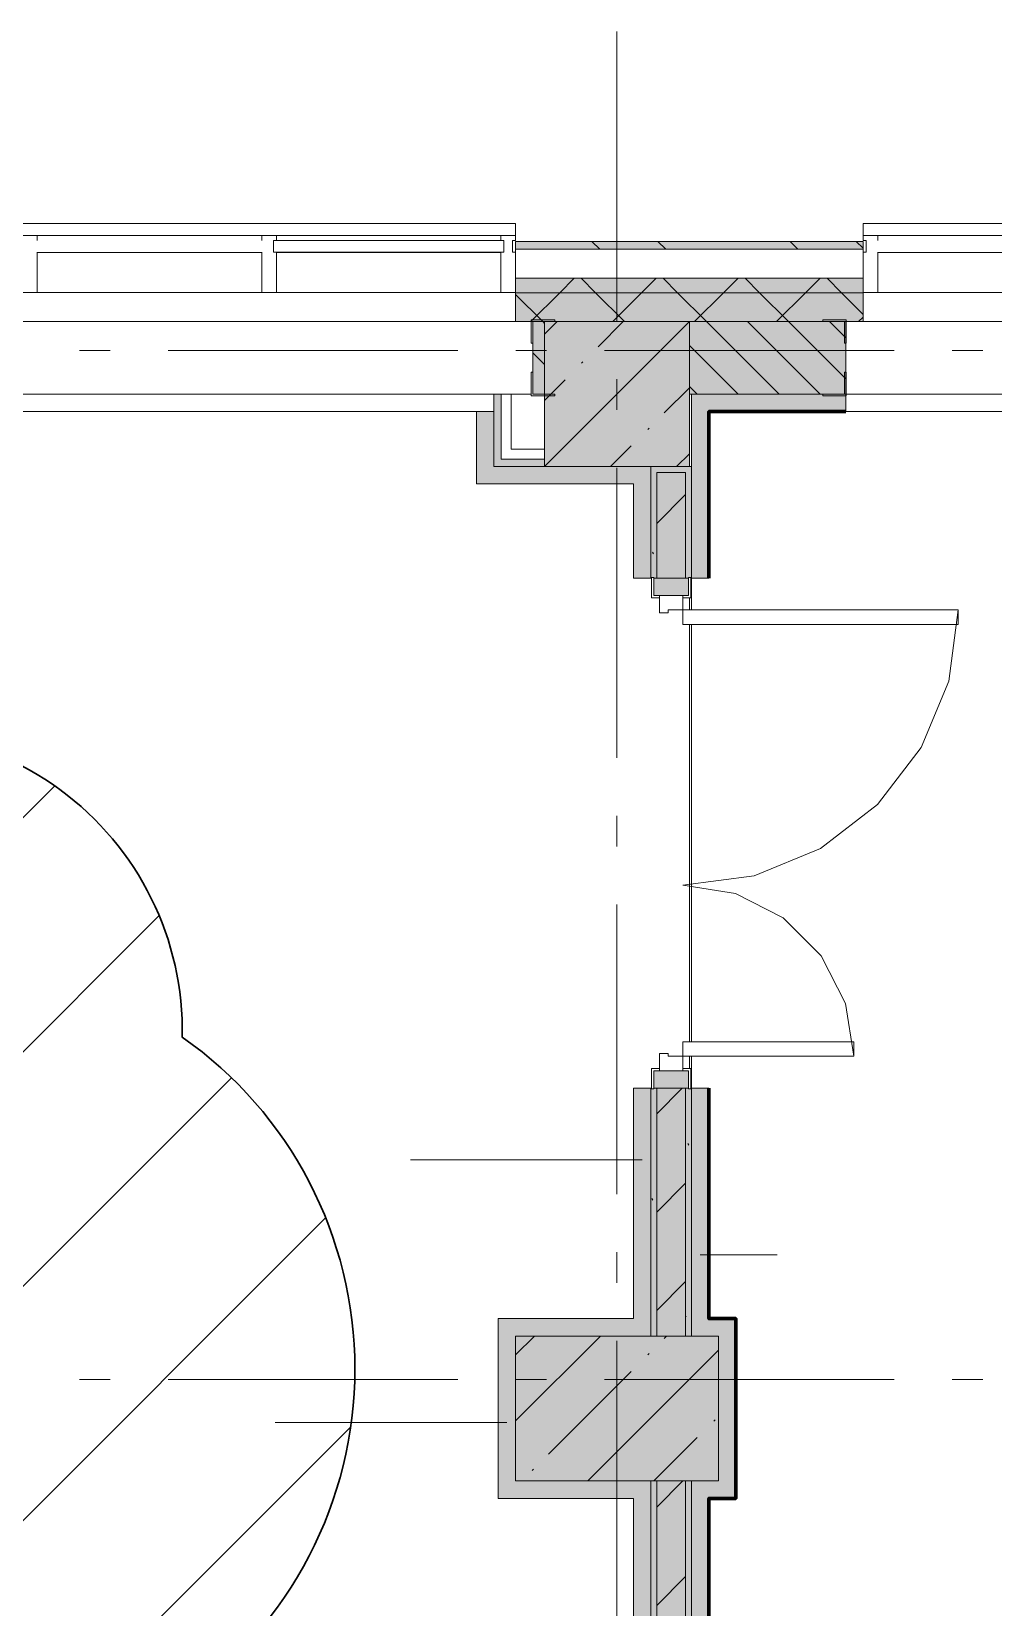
# Model space of a CAD drawing. Header units: millimetres. Extents: x -537608 to 253996, y -217170 to 186033.
# Drawn here: x -284782 to -281462, y 26862 to 32300 of the extents above; entities that cross this region are included whole.
import ezdxf

# ---------------------------------------------------------------- set-up
doc = ezdxf.new("R2010")
doc.units = ezdxf.units.MM
doc.layers.add('16) Лак 1.6м', color=160, linetype='Continuous', lineweight=90)
doc.layers.add('2) окраска коммуникации', color=152, linetype='Continuous', lineweight=30)
doc.layers.add('PDF _Геометрия', color=7, linetype='Continuous')
doc.layers.add('PDF _Сплошная заливка', color=7, linetype='Continuous', true_color=0xffffff)

msp = doc.modelspace()

# ---------------------------------------------------------------- hatches: boundary and pattern name
at = {"layer": '2) окраска коммуникации'}
h = msp.add_hatch(dxfattribs=at)
h.set_pattern_fill('ANSI31', color=5, scale=222)
h.set_pattern_definition([(45, (-305519.1, -20669.7), (-498.404, 498.404), [])])
edge = h.paths.add_edge_path()
edge.add_spline(control_points=[(-290778.1295, 11066.7373), (-290387.3432, 10570.6496), (-289743.0728, 11066.7373), (-288919.2533, 10560.095), (-288105.994, 11182.8428), (-286954.7585, 10760.6403), (-286007.4205, 10940.029), (-285042.7478, 10616.4758), (-284130.9316, 11012.6635), (-281975.2536, 10728.4524), (-280376.2745, 10966.1654), (-279268.5104, 11271.0495), (-278118.4513, 10949.6411), (-276985.3065, 10882.0339), (-275953.6379, 10645.4087), (-275395.5218, 9715.8097), (-275395.5218, 8271.0495), (-275157.9741, 7191.9904), (-275614.614, 6955.3652), (-274802.8089, 5738.4356), (-275817.5649, 5129.9708), (-275327.2936, 3468.321), (-275716.2842, 2758.4446), (-275293.4682, 2171.0495), (-273991.1979, 1727.4348), (-273974.2852, 2606.3284), (-273078.3544, 3011.9716), (-273078.3544, 4702.1524), (-273720.5962, 5040.1884), (-273078.3544, 5733.1622), (-273720.5962, 6578.2529), (-273078.3544, 7271.2267), (-273805.1597, 8271.0495), (-273078.3544, 9012.1129), (-274291.2526, 9488.1178), (-274291.2526, 9164.2291), (-275005.9538, 9367.0507), (-275005.9538, 9971.0495), (-275073.6046, 10786.8019), (-275073.6046, 11271.0495), (-274668.0133, 12503.4462), (-274837.1388, 13297.8308), (-275344.5167, 13652.7686), (-276004.109, 13838.6884), (-276985.0411, 13838.6884), (-277813.7588, 13821.7866), (-278642.4766, 14041.51), (-279014.5545, 14768.2882), (-278845.4274, 16002.1196), (-278185.8367, 17021.0495), (-276443.2448, 17292.7757), (-275935.8653, 18408.2946), (-275682.1763, 19337.8936), (-275310.1, 19659.0285), (-275479.2255, 20622.4311), (-274684.3331, 20656.2347), (-273872.5265, 20842.1545), (-273940.1773, 22126.6913), (-274481.0718, 22725.7503), (-273331.0143, 24399.0292), (-274379.5972, 25075.1012), (-273331.0143, 26038.5045), (-274075.1701, 26985.0053), (-273078.3544, 28523.0692), (-273078.3544, 28523.0692), (-273345.9962, 29714.5377), (-274039.4124, 30880.7626), (-275206.3826, 30238.4942), (-276187.3147, 30745.5482), (-277354.2849, 30153.9852), (-279011.7204, 30982.1734), (-280026.4779, 30677.941), (-281278.0101, 29934.2611), (-280499.3584, 28301.0495), (-281142.0364, 27038.3862), (-279890.5042, 25838.3584), (-281260.4253, 24180.0495), (-280059.6297, 22745.3283), (-281159.2859, 21829.0495), (-280076.8792, 20222.5318), (-281092.8162, 18916.6266), (-280737.6526, 18003.9293), (-280923.6908, 17429.2674), (-281752.4085, 17141.9368), (-283156.155, 17665.8933), (-283714.2711, 17125.035), (-284813.5921, 17750.4023), (-285185.6684, 17108.1332), (-286132.7751, 17801.1077), (-287328.3544, 16388.2505), (-285898.1717, 14701.7611), (-286388.6369, 13644.8407), (-285779.7843, 13214.0495), (-286591.5893, 12701.0495), (-286591.5893, 11811.5525), (-287690.9088, 11727.0435), (-288012.2486, 12132.6867), (-288722.5774, 11760.8471), (-289229.9569, 12453.8216), (-289940.2857, 11963.6687), (-290684.4415, 11777.7489), (-290778.1295, 11066.7373)], knot_values=[0, 0, 0, 0, 1, 2, 3, 4, 5, 6, 7, 8, 9, 10, 11, 12, 13, 14, 15, 16, 17, 18, 19, 20, 21, 22, 23, 24, 25, 26, 27, 28, 29, 30, 31, 32, 33, 34, 35, 36, 37, 38, 39, 40, 41, 42, 43, 44, 45, 46, 47, 48, 49, 50, 51, 52, 53, 54, 55, 56, 57, 58, 59, 60, 61, 62, 63, 64, 65, 66, 67, 68, 69, 70, 71, 72, 73, 74, 75, 76, 77, 78, 79, 80, 81, 82, 83, 84, 85, 86, 87, 88, 89, 90, 91, 92, 93, 94, 95, 96, 97, 98, 99, 99, 99, 99], degree=3, periodic=0)
edge = h.paths.add_edge_path(flags=16)
edge.add_arc((-282974.1314, 12518.0171), 1274.5672, 125, 235, ccw=False)
edge.add_arc((-283038.6718, 14513.9725), 1162.0444, 125, 235, ccw=False)
edge.add_arc((-282295.8664, 15202.9232), 1433.6455, 59.4317392, 169.4317391, ccw=False)
edge.add_arc((-282677.7619, 14748.5093), 2021.4887, -53.3391216, 56.6608783, ccw=False)
edge.add_arc((-282413.8331, 12555.5506), 1102.6336, -78.7902966, 31.2097033, ccw=False)
edge.add_arc((-282952.3368, 12001.1084), 919.0678, 215, 325, ccw=False)
edge = h.paths.add_edge_path(flags=16)
edge.add_arc((-277532.2831, 20735.819), 1174.7616, 125, 235, ccw=False)
edge.add_arc((-276960.5272, 23476.9879), 2171.5877, 125, 235, ccw=False)
edge.add_arc((-277291.7326, 26561.6986), 1594.1487, 125, 235, ccw=False)
edge.add_arc((-277094.17, 27873.7201), 1111.9458, 70.3179919, 180.3179918, ccw=False)
edge.add_arc((-276872.3717, 27774.8819), 1155.9508, -27.5911346, 82.4088653, ccw=False)
edge.add_arc((-276749.5729, 25951.7436), 1572.0517, -55, 55, ccw=False)
edge.add_arc((-276903.4785, 23156.4449), 1840.3779, -55, 55, ccw=False)
edge.add_arc((-276968.849, 21036.3715), 1277.4016, -81.3467367, 28.6532632, ccw=False)
edge.add_arc((-277491.3785, 20273.9631), 872.5123, 215, 325, ccw=False)
h = msp.add_hatch(dxfattribs=at)
h.set_pattern_fill('ANSI31', color=256, scale=180)
h.paths.add_polyline_path([(-284261.5973, 24109.0515, 0.52056705), (-284261.5973, 26540.8731, 0.52056705), (-284261.5973, 28830.2404, 0.52056705), (-285626.3393, 29828.8486, 0.52056705), (-286827.0414, 28445.9012, 0.52056705), (-286827.0414, 26028.7233, 0.52056705), (-286827.0414, 23887.4023, 0.52056705), (-286827.0414, 22082.0016, 0.313339017), (-287418.7029, 20474.292, 0.176741999), (-287968.2498, 20090.1541, 0.41719381), (-288900.9717, 19255.1572, 0.182310255), (-289397.7507, 19982.4334, 0.52056705), (-290302.8839, 19605.0275, 0.52056705), (-290302.8839, 17499.833, 0.52056705), (-290302.8839, 15774.49, 0.52056705), (-290302.8839, 13721.1922, 0.52056705), (-289397.7507, 15501.0554, 0.52056705), (-289397.7507, 17937.9862, 0.244698443), (-288865.6148, 18960.2098, 0.52056705), (-287409.1652, 18960.2098, 0.52056705), (-285892.2135, 18960.2098, 0.092531076), (-285790.8179, 19215.2453, 0.189613203), (-285175.6001, 19622.8638, 0.52056705), (-284261.5973, 20287.7266, 0.52056705), (-284261.5973, 22263.2197, 0.52056705)])
at = {"layer": 'PDF _Сплошная заливка', "transparency": 33554559}
h = msp.add_hatch(color=256, dxfattribs=at)
h.paths.add_polyline_path([(-264411.3488, 31549.0045), (-264384.3486, 31549.0045), (-264384.3486, 31576.0025), (-271287.3503, 31576.0025), (-271287.3503, 31549.0045), (-264437.7925, 31549.0045)], flags=0)
h.paths.add_polyline_path([(-274074.5414, 31549.0045), (-272137.3517, 31549.0045), (-272137.3517, 31576.0025), (-274426.6915, 31576.0025), (-274426.6915, 31549.0045)], flags=0)
h.paths.add_polyline_path([(-276126.6902, 31549.0045), (-276126.6902, 31576.0025), (-277321.6919, 31576.0025), (-277321.6919, 31549.0045), (-276169.4866, 31549.0045)], flags=0)
h.paths.add_polyline_path([(-281911.6917, 31549.0045), (-281911.6917, 31576.0025), (-283111.6925, 31576.0025), (-283111.6925, 31549.0045), (-282035.3315, 31549.0045)], flags=0)
h.paths.add_polyline_path([(-279102.4091, 31549.0045), (-279021.6905, 31549.0045), (-279021.6905, 31576.0025), (-280211.6909, 31576.0025), (-280211.6909, 31549.0045), (-279521.3977, 31549.0045)], flags=0)
h.paths.add_polyline_path([(-284811.6933, 31549.0045), (-284811.6933, 31576.0025), (-286006.6928, 31576.0025), (-286006.6928, 31549.0045), (-285387.2447, 31549.0045)], flags=0)
h.paths.add_polyline_path([(-287901.3552, 31549.0045), (-287901.3552, 31576.0025), (-288901.6931, 31576.0025), (-288901.6931, 31549.0045), (-288320.1673, 31549.0045)], flags=0)
h.paths.add_polyline_path([(-290601.6939, 31549.0045), (-290601.6939, 31576.0025), (-294311.355, 31576.0025), (-294311.355, 31549.0045), (-290834.1032, 31549.0045)], flags=0)
h.paths.add_polyline_path([(-296280.9595, 31549.0045), (-296011.3579, 31549.0045), (-296011.3579, 31576.0025), (-297311.3549, 31576.0025), (-297311.3549, 31549.0045), (-297118.9367, 31549.0045)], flags=0)
h.paths.add_polyline_path([(-299011.3579, 31549.0045), (-299011.3579, 31576.0025), (-300311.3591, 31576.0025), (-300311.3591, 31549.0045), (-299632.8727, 31549.0045)], flags=0)
h.paths.add_polyline_path([(-302011.3578, 31549.0045), (-302011.3578, 31576.0025), (-303311.359, 31576.0025), (-303311.359, 31549.0045), (-302146.8044, 31549.0045)], flags=0)
h.paths.add_polyline_path([(-305498.7176, 31549.0045), (-305011.3577, 31549.0045), (-305011.3577, 31576.0025), (-306311.3589, 31576.0025), (-306311.3589, 31549.0045)], flags=0)
h.paths.add_polyline_path([(-311011.3618, 31549.0045), (-311011.3618, 31576.0025), (-312311.3587, 31576.0025), (-312311.3587, 31549.0045), (-311364.5669, 31549.0045)], flags=0)
h.paths.add_polyline_path([(-309311.3588, 31549.0045), (-308011.3576, 31549.0045), (-308012.6536, 31576.0025), (-309311.3588, 31576.0025)], flags=0)
h.paths.add_polyline_path([(-315761.86, 31549.0045), (-314011.3617, 31549.0045), (-314011.3617, 31576.0025), (-315761.86, 31576.0025), (-315761.86, 31549.336)], flags=0)
h = msp.add_hatch(color=256, dxfattribs=at)
h.paths.add_polyline_path([(-264561.3495, 31399.0038), (-264511.3493, 31399.0038), (-264511.3493, 31449.004), (-271287.3503, 31449.004), (-271287.3503, 31399.0038), (-264856.7822, 31399.0038)], flags=0)
h.paths.add_polyline_path([(-274426.6915, 31399.0038), (-272137.3517, 31399.0038), (-272137.3517, 31449.004), (-274426.6915, 31449.004)], flags=0)
h.paths.add_polyline_path([(-277007.4638, 31399.0038), (-276126.6902, 31399.0038), (-276126.6902, 31449.004), (-277321.6919, 31449.004), (-277321.6919, 31399.0038)], flags=0)
h.paths.add_polyline_path([(-279102.4091, 31399.0038), (-279021.6905, 31399.0038), (-279021.6905, 31449.004), (-280211.6909, 31449.004), (-280211.6909, 31399.0038), (-279521.3977, 31399.0038)], flags=0)
h.paths.add_polyline_path([(-286006.6928, 31399.0038), (-284811.6933, 31399.0038), (-284811.6933, 31449.004), (-286006.6928, 31449.004)], flags=0)
h.paths.add_polyline_path([(-282035.3315, 31399.0038), (-281911.6917, 31399.0038), (-281911.6917, 31449.004), (-283111.6925, 31449.004), (-283111.6925, 31399.0038), (-282873.3109, 31399.0038)], flags=0)
h.paths.add_polyline_path([(-287901.3552, 31399.0038), (-287901.3552, 31449.004), (-288901.6931, 31449.004), (-288901.6931, 31399.0038), (-288320.1673, 31399.0038)], flags=0)
h.paths.add_polyline_path([(-290601.6939, 31399.0038), (-290601.6939, 31449.004), (-294311.355, 31449.004), (-294311.355, 31399.0038), (-290834.1032, 31399.0038)], flags=0)
h.paths.add_polyline_path([(-296011.3579, 31399.0038), (-296011.3579, 31449.004), (-297311.3549, 31449.004), (-297311.3549, 31399.0038), (-296280.9595, 31399.0038)], flags=0)
h.paths.add_polyline_path([(-299632.8727, 31399.0038), (-299011.3579, 31399.0038), (-299011.3579, 31449.004), (-300311.3591, 31449.004), (-300311.3591, 31399.0038)], flags=0)
h.paths.add_polyline_path([(-302011.3578, 31399.0038), (-302011.3578, 31449.004), (-303311.359, 31449.004), (-303311.359, 31399.0038), (-302146.8044, 31399.0038)], flags=0)
h.paths.add_polyline_path([(-308012.6536, 31399.0038), (-308011.3576, 31399.0038), (-308012.6536, 31449.004), (-309311.3588, 31449.004), (-309311.3588, 31399.0038), (-308850.6309, 31399.0038)], flags=0)
h.paths.add_polyline_path([(-305498.7176, 31399.0038), (-305011.3577, 31399.0038), (-305011.3577, 31449.004), (-306311.3589, 31449.004), (-306311.3589, 31399.0038)], flags=0)
h.paths.add_polyline_path([(-311011.3618, 31399.0038), (-311011.3618, 31449.004), (-312311.3587, 31449.004), (-312311.3587, 31399.0038), (-311364.5669, 31399.0038)], flags=0)
h.paths.add_polyline_path([(-315761.86, 31399.0038), (-314011.3617, 31399.0038), (-314011.3617, 31449.004), (-315761.86, 31449.004), (-315761.86, 31399.3354)], flags=0)
h = msp.add_hatch(color=256, dxfattribs=at)
h.paths.add_polyline_path([(-264661.3483, 31299.0034), (-264561.3495, 31299.0034), (-264561.3495, 31399.0038), (-271287.3503, 31399.0038), (-271287.3503, 31299.0034), (-264856.7822, 31299.0034)], flags=0)
h.paths.add_polyline_path([(-276169.4866, 31299.0034), (-276126.6902, 31299.0034), (-276126.6902, 31399.0038), (-277321.6919, 31399.0038), (-277321.6919, 31299.0034), (-277007.4638, 31299.0034)], flags=0)
h.paths.add_polyline_path([(-273655.5528, 31299.0034), (-272137.3517, 31299.0034), (-272137.3517, 31399.0038), (-274426.6915, 31399.0038), (-274426.6915, 31299.0034), (-274074.5414, 31299.0034)], flags=0)
h.paths.add_polyline_path([(-280211.6909, 31299.0034), (-279021.6905, 31299.0034), (-279021.6905, 31399.0038), (-280211.6909, 31399.0038)], flags=0)
h.paths.add_polyline_path([(-281911.6917, 31299.0034), (-281911.6917, 31399.0038), (-283111.6925, 31399.0038), (-283111.6925, 31299.0034), (-282035.3315, 31299.0034)], flags=0)
h.paths.add_polyline_path([(-285387.2447, 31299.0034), (-284811.6933, 31299.0034), (-284811.6933, 31399.0038), (-286006.6928, 31399.0038), (-286006.6928, 31299.0034)], flags=0)
h.paths.add_polyline_path([(-290601.6939, 31299.0034), (-290601.6939, 31399.0038), (-294311.355, 31399.0038), (-294311.355, 31299.0034), (-290834.1032, 31299.0034)], flags=0)
h.paths.add_polyline_path([(-288901.6931, 31299.0034), (-287901.3552, 31299.0034), (-287901.3552, 31399.0038), (-288901.6931, 31399.0038)], flags=0)
h.paths.add_polyline_path([(-297311.3549, 31299.0034), (-296011.3579, 31299.0034), (-296011.3579, 31399.0038), (-297311.3549, 31399.0038)], flags=0)
h.paths.add_polyline_path([(-299632.8727, 31299.0034), (-299011.3579, 31299.0034), (-299011.3579, 31399.0038), (-300311.3591, 31399.0038), (-300311.3591, 31299.0034)], flags=0)
h.paths.add_polyline_path([(-302011.3578, 31299.0034), (-302011.3578, 31399.0038), (-303311.359, 31399.0038), (-303311.359, 31299.0034), (-302146.8044, 31299.0034)], flags=0)
h.paths.add_polyline_path([(-306311.3589, 31299.0034), (-305011.3577, 31299.0034), (-305011.3577, 31399.0038), (-306311.3589, 31399.0038)], flags=0)
h.paths.add_polyline_path([(-308012.6536, 31299.0034), (-308011.3576, 31299.0034), (-308012.6536, 31399.0038), (-309311.3588, 31399.0038), (-309311.3588, 31299.0034), (-308850.6309, 31299.0034)], flags=0)
h.paths.add_polyline_path([(-312311.3587, 31299.0034), (-311011.3618, 31299.0034), (-311011.3618, 31399.0038), (-312311.3587, 31399.0038)], flags=0)
h.paths.add_polyline_path([(-315711.3603, 31299.0034), (-315711.3603, 31299.3521), (-314011.3617, 31299.0034), (-314011.3617, 31399.0038), (-315761.86, 31399.0038), (-315761.86, 31299.0034)], flags=0)
h = msp.add_hatch(color=256, dxfattribs=at)
h.paths.add_polyline_path([(-283051.653, 31049.0023), (-283011.354, 31049.0023), (-283011.354, 31299.0034), (-283051.653, 31299.0034), (-283051.653, 31225.437)], flags=0)
h.paths.add_polyline_path([(-285387.2447, 31049.0023), (-284871.6531, 31049.0023), (-284871.6531, 31299.0034), (-285946.6534, 31299.0034), (-285946.6534, 31049.0023)], flags=0)
h.paths.add_polyline_path([(-288411.3534, 31049.0023), (-288411.3534, 31299.0034), (-288531.3548, 31299.0034), (-288531.3548, 31049.0023)], flags=0)
h.paths.add_polyline_path([(-292011.3559, 31049.0023), (-292011.3559, 31299.0034), (-294251.6579, 31299.0034), (-294251.6579, 31049.0023), (-292929.0484, 31049.0023)], flags=0)
h.paths.add_polyline_path([(-291211.3547, 31049.0023), (-291161.3544, 31049.0023), (-291161.3544, 31299.0034), (-291211.3547, 31299.0034)], flags=0)
h.paths.add_polyline_path([(-288566.3554, 31049.0023), (-288566.3554, 31299.0034), (-288838.6546, 31299.0034), (-288838.6546, 31049.3511), (-288591.3555, 31049.3511)], flags=0)
h.paths.add_polyline_path([(-287901.1786, 31049.0023), (-287766.6534, 31049.0023), (-287766.6534, 31299.0034), (-287911.3535, 31299.0034), (-287911.3535, 31049.0023)], flags=0)
h.paths.add_polyline_path([(-296280.9595, 31049.0023), (-296071.6579, 31049.0023), (-296071.6579, 31299.0034), (-296711.3566, 31299.0034), (-296711.3566, 31049.0023)], flags=0)
h.paths.add_polyline_path([(-297251.6578, 31049.0023), (-297211.3588, 31049.0023), (-297211.3588, 31299.0034), (-297251.6578, 31299.0034), (-297251.6578, 31225.437)], flags=0)
h.paths.add_polyline_path([(-300251.6576, 31049.0023), (-299071.6578, 31049.0023), (-299071.6578, 31299.0034), (-300251.6576, 31299.0034)], flags=0)
h.paths.add_polyline_path([(-302071.6577, 31049.0023), (-302071.6577, 31299.0034), (-302661.3562, 31299.0034), (-302661.3562, 31049.0023), (-302146.8044, 31049.0023)], flags=0)
for points in [[(-282511.3541, 30799.0012), (-282511.3541, 31299.0034), (-283011.354, 31299.0034), (-283011.354, 30799.0012), (-282873.3109, 30799.0012)], [(-282873.3109, 27299.0035), (-282411.3536, 27299.0035), (-282411.3536, 27799.0013), (-283111.3523, 27799.0013), (-283111.3523, 27299.0035)]]:
    msp.add_hatch(color=256, dxfattribs=at).paths.add_polyline_path(points)
h = msp.add_hatch(color=256, dxfattribs=at)
h.paths.add_polyline_path([(-279521.3977, 31049.0023), (-279081.6525, 31049.0023), (-279081.6525, 31299.0034), (-280151.6536, 31299.0034), (-280151.6536, 31049.0023)], flags=0)
h.paths.add_polyline_path([(-277261.6524, 31049.0023), (-277161.3528, 31049.0023), (-277161.3528, 31299.0034), (-277261.6524, 31299.0034), (-277261.6524, 31225.437)], flags=0)
h.paths.add_polyline_path([(-282444.3542, 31049.0023), (-281971.6536, 31049.0023), (-281971.6536, 31299.0034), (-282511.3541, 31299.0034), (-282511.3541, 31049.0023)], flags=0)
at = {"layer": 'PDF _Сплошная заливка', "true_color": 0xff7d7d, "transparency": 33554559}
h = msp.add_hatch(color=11, dxfattribs=at)
h.paths.add_polyline_path([(-282444.3542, 27859.0042), (-282444.3542, 28654.3486), (-282504.3526, 28654.3486), (-282504.3526, 27859.0042)], flags=0)
h.paths.add_polyline_path([(-282504.3526, 30414.3501), (-282444.3542, 30414.3501), (-282444.3542, 31049.0023), (-282504.3526, 31049.0023), (-282504.3526, 30799.0012)], flags=0)
h = msp.add_hatch(color=11, dxfattribs=at)
h.paths.add_polyline_path([(-277261.6524, 30989.0038), (-277161.3528, 30989.0038), (-277161.3528, 31049.0023), (-277261.6524, 31049.0023)], flags=0)
h.paths.add_polyline_path([(-279102.4091, 30989.0038), (-279081.6525, 30989.0038), (-279081.6525, 31049.0023), (-280151.6536, 31049.0023), (-280151.6536, 30989.0038), (-279521.3977, 30989.0038)], flags=0)
h.paths.add_polyline_path([(-282035.3315, 30989.0038), (-281971.6536, 30989.0038), (-281971.6536, 31049.0023), (-282444.3542, 31049.0023), (-282444.3542, 30989.0038)], flags=0)
at = {"layer": 'PDF _Сплошная заливка', "true_color": 0x56bc34, "transparency": 33554559}
for points in [[(-282704.3535, 30739.0027), (-282644.3528, 30739.0027), (-282644.3528, 30799.0012), (-283186.3527, 30799.0012), (-283186.3527, 30739.0027), (-282873.3109, 30739.0027)], [(-282704.3535, 27799.0013), (-282704.3535, 27859.0042), (-283171.353, 27859.0042), (-283171.353, 27799.0013), (-282873.3109, 27799.0013)], [(-282704.3535, 27239.0007), (-282644.3528, 27239.0007), (-282644.3528, 27299.0035), (-283111.3523, 27299.0035), (-283111.3523, 27239.0007), (-282873.3109, 27239.0007)]]:
    msp.add_hatch(color=85, dxfattribs=at).paths.add_polyline_path(points)
at = {"layer": 'PDF _Сплошная заливка', "transparency": 33554559}
h = msp.add_hatch(color=256, dxfattribs=at)
h.paths.add_polyline_path([(-282624.354, 18108.9991), (-282624.354, 20949.0001), (-282644.3528, 20949.0001), (-282644.3528, 18108.9991)], flags=0)
h.paths.add_polyline_path([(-282641.1708, 21449.0001), (-282624.354, 21449.0001), (-282624.354, 24409.0153), (-282644.3528, 24409.0153), (-282644.3528, 21449.0001)], flags=0)
h.paths.add_polyline_path([(-282631.3533, 25109.0139), (-282644.3528, 25109.0139), (-282640.217, 24984.922)], flags=0)
h.paths.add_polyline_path([(-282631.3533, 24509.0157), (-282624.354, 24509.0157), (-282624.354, 25109.0139), (-282631.3533, 25109.0139), (-282631.3533, 24549.0133)], flags=0)
h.paths.add_polyline_path([(-282624.354, 25209.0144), (-282624.354, 27299.0035), (-282644.3528, 27299.0035), (-282644.3528, 25209.0144)], flags=0)
h.paths.add_polyline_path([(-282624.354, 27799.0013), (-282624.354, 28654.3486), (-282644.3528, 28652.3507), (-282644.3528, 27799.0013), (-282634.3524, 27799.0013)], flags=0)
h.paths.add_polyline_path([(-282624.354, 30414.3501), (-282624.354, 30799.0012), (-282644.3528, 30799.0012), (-282642.3527, 30416.3524), (-282634.3524, 30414.3501)], flags=0)
h = msp.add_hatch(color=256, dxfattribs=at)
h.paths.add_polyline_path([(-282524.3536, 17988.9999), (-282504.3526, 17988.9999), (-282504.3526, 20949.0001), (-282524.3536, 20949.0001), (-282524.3536, 18089.0004)], flags=0)
h.paths.add_polyline_path([(-282512.7363, 21449.0001), (-282504.3526, 21449.0001), (-282504.3526, 27299.0035), (-282524.3536, 27299.0035), (-282524.3536, 21449.0001)], flags=0)
h.paths.add_polyline_path([(-282520.7862, 27799.0013), (-282504.3526, 27799.0013), (-282506.3527, 28652.3507), (-282524.3536, 28654.3486), (-282524.3536, 27799.0013)], flags=0)
h.paths.add_polyline_path([(-282524.3536, 30414.3501), (-282504.3526, 30416.3524), (-282504.3526, 30799.0012), (-282624.354, 30799.0012), (-282624.354, 30779.0046), (-282524.3536, 30779.0046), (-282524.3536, 30416.3524)], flags=0)
h = msp.add_hatch(color=256, dxfattribs=at)
h.paths.add_polyline_path([(-282624.354, 18089.0004), (-282524.3536, 18089.0004), (-282524.3536, 20949.0001), (-282624.354, 20949.0001), (-282624.354, 18108.9991)], flags=0)
h.paths.add_polyline_path([(-282524.3536, 21449.0001), (-282524.3536, 27299.0035), (-282624.354, 27299.0035), (-282624.354, 21449.0001), (-282577.368, 21449.0001)], flags=0)
h.paths.add_polyline_path([(-282524.3536, 27799.0013), (-282524.3536, 28654.3486), (-282624.354, 28654.3486), (-282624.354, 27799.0013), (-282544.5009, 27799.0013)], flags=0)
h.paths.add_polyline_path([(-282624.354, 30414.3501), (-282524.3536, 30414.3501), (-282524.3536, 30779.0046), (-282624.354, 30779.0046)], flags=0)
at = {"layer": 'PDF _Сплошная заливка', "true_color": 0xff7d7d, "transparency": 33554559}
for points in [[(-282411.3536, 27299.0035), (-282351.353, 27299.0035), (-282351.353, 27859.0042), (-282411.3536, 27859.0042), (-282411.3536, 27309.5272)], [(-282504.3526, 23859.0001), (-282444.3542, 23859.0001), (-282444.3542, 27299.0035), (-282504.3526, 27299.0035), (-282504.3526, 24461.5948)], [(-282411.3536, 27239.0007), (-282351.353, 27239.0007), (-282351.353, 27299.0035), (-282444.3542, 27299.0035), (-282444.3542, 27239.0007)]]:
    msp.add_hatch(color=11, dxfattribs=at).paths.add_polyline_path(points)

# ---------------------------------------------------------------- linework, layer by layer
at = {"layer": '16) Лак 1.6м'}
for points in [[(-282444.3542, 30414.3501), (-282444.3542, 30989.0038), (-281971.6536, 30989.0038)], [(-284544.3545, 17668.9998), (-284544.3545, 17909.0004), (-282444.3542, 17939.0008), (-282444.3542, 20889.0015), (-282351.353, 20889.0015), (-282351.353, 21509.0007), (-282444.3542, 21509.0007), (-282444.3542, 23239.0008), (-282351.353, 23239.0008), (-282351.353, 23859.0001), (-282444.3542, 23859.0001), (-282444.3542, 27239.0007), (-282351.353, 27239.0007), (-282351.353, 27859.0042), (-282444.3542, 27859.0042), (-282444.3542, 28654.3486)]]:
    msp.add_lwpolyline(points, dxfattribs=at)
at = {"layer": '2) окраска коммуникации'}
msp.add_lwpolyline([(-287418.7029, 20474.292, -0.313339017), (-286827.0414, 22082.0016, -0.52056705), (-286827.0414, 23887.4023, -0.52056705), (-286827.0414, 26028.7233, -0.52056705), (-286827.0414, 28445.9012, -0.52056705), (-285626.3393, 29828.8486, -0.52056705), (-284261.5973, 28830.2404, -0.52056705), (-284261.5973, 26540.8731, -0.52056705), (-284261.5973, 24109.0515, -0.52056705), (-284261.5973, 22263.2197, -0.52056705), (-284261.5973, 20287.7266, -0.52056705), (-285175.6001, 19622.8638, -0.189613203), (-285790.8179, 19215.2453, -0.189613203)], format="xyb", dxfattribs=at)
msp.add_open_spline([(-290778.1295, 11066.7373), (-290387.3432, 10570.6496), (-289743.0728, 11066.7373), (-288919.2533, 10560.095), (-288105.994, 11182.8428), (-286954.7585, 10760.6403), (-286007.4205, 10940.029), (-285042.7478, 10616.4758), (-284130.9316, 11012.6635), (-281975.2536, 10728.4524), (-280376.2745, 10966.1654), (-279268.5104, 11271.0495), (-278118.4513, 10949.6411), (-276985.3065, 10882.0339), (-275953.6379, 10645.4087), (-275395.5218, 9715.8097), (-275395.5218, 8271.0495), (-275157.9741, 7191.9904), (-275614.614, 6955.3652), (-274802.8089, 5738.4356), (-275817.5649, 5129.9708), (-275327.2936, 3468.321), (-275716.2842, 2758.4446), (-275293.4682, 2171.0495), (-273991.1979, 1727.4348), (-273974.2852, 2606.3284), (-273078.3544, 3011.9716), (-273078.3544, 4702.1524), (-273720.5962, 5040.1884), (-273078.3544, 5733.1622), (-273720.5962, 6578.2529), (-273078.3544, 7271.2267), (-273805.1597, 8271.0495), (-273078.3544, 9012.1129), (-274291.2526, 9488.1178), (-274291.2526, 9164.2291), (-275005.9538, 9367.0507), (-275005.9538, 9971.0495), (-275073.6046, 10786.8019), (-275073.6046, 11271.0495), (-274668.0133, 12503.4462), (-274837.1388, 13297.8308), (-275344.5167, 13652.7686), (-276004.109, 13838.6884), (-276985.0411, 13838.6884), (-277813.7588, 13821.7866), (-278642.4766, 14041.51), (-279014.5545, 14768.2882), (-278845.4274, 16002.1196), (-278185.8367, 17021.0495), (-276443.2448, 17292.7757), (-275935.8653, 18408.2946), (-275682.1763, 19337.8936), (-275310.1, 19659.0285), (-275479.2255, 20622.4311), (-274684.3331, 20656.2347), (-273872.5265, 20842.1545), (-273940.1773, 22126.6913), (-274481.0718, 22725.7503), (-273331.0143, 24399.0292), (-274379.5972, 25075.1012), (-273331.0143, 26038.5045), (-274075.1701, 26985.0053), (-273078.3544, 28523.0692), (-273078.3544, 28523.0692), (-273345.9962, 29714.5377), (-274039.4124, 30880.7626), (-275206.3826, 30238.4942), (-276187.3147, 30745.5482), (-277354.2849, 30153.9852), (-279011.7204, 30982.1734), (-280026.4779, 30677.941), (-281278.0101, 29934.2611), (-280499.3584, 28301.0495), (-281142.0364, 27038.3862), (-279890.5042, 25838.3584), (-281260.4253, 24180.0495), (-280059.6297, 22745.3283), (-281159.2859, 21829.0495), (-280076.8792, 20222.5318), (-281092.8162, 18916.6266), (-280737.6526, 18003.9293), (-280923.6908, 17429.2674), (-281752.4085, 17141.9368), (-283156.155, 17665.8933), (-283714.2711, 17125.035), (-284813.5921, 17750.4023), (-285185.6684, 17108.1332), (-286132.7751, 17801.1077), (-287328.3544, 16388.2505), (-285898.1717, 14701.7611), (-286388.6369, 13644.8407), (-285779.7843, 13214.0495), (-286591.5893, 12701.0495), (-286591.5893, 11811.5525), (-287690.9088, 11727.0435), (-288012.2486, 12132.6867), (-288722.5774, 11760.8471), (-289229.9569, 12453.8216), (-289940.2857, 11963.6687), (-290684.4415, 11777.7489), (-290778.1295, 11066.7373)], degree=3, dxfattribs=at)
at = {"layer": 'PDF _Геометрия', "color": 253, "lineweight": 9, "true_color": 0xaaaaaa}
for p, q in [((-282761.353, 32300.0971), (-282761.353, 31300.0971)), ((-284811.6933, 31637.3488), (-283111.6925, 31637.3488)), ((-283111.6925, 31637.3488), (-283111.6925, 31596.3522)), ((-281911.6917, 31596.3522), (-281911.6917, 31637.3488)), ((-281911.6917, 31637.3488), (-280211.6909, 31637.3488)), ((-283936.6917, 31539.3506), (-283161.6927, 31539.3506)), ((-283986.6919, 31537.3527), (-284761.6931, 31537.3527)), ((-283161.6927, 31537.3527), (-283936.6917, 31537.3527)), ((-281086.6925, 31537.3527), (-281861.6914, 31537.3527)), ((-284510.6177, 31199.3518), (-284616.4504, 31199.3518)), ((-283310.6169, 31199.3518), (-284310.6168, 31199.3518)), ((-283004.7833, 31199.3518), (-283110.616, 31199.3518)), ((-281804.7824, 31199.3518), (-282804.7824, 31199.3518)), ((-281498.9488, 31199.3518), (-281604.7837, 31199.3518)), ((-282761.353, 31100.0963), (-282761.353, 30994.2657)), ((-282761.353, 30794.2648), (-282761.353, 29794.2648)), ((-282624.354, 30714.3514), (-282624.354, 30713.3524)), ((-282761.353, 29594.2639), (-282761.353, 29488.429)), ((-282761.353, 29288.4325), (-282761.353, 28288.4282)), ((-282761.353, 28088.4316), (-282761.353, 27982.5967)), ((-282761.353, 27782.5958), (-282761.353, 26782.5959)), ((-284616.4504, 27649.0007), (-284510.6177, 27649.0007)), ((-284310.6168, 27649.0007), (-283310.6169, 27649.0007)), ((-283110.616, 27649.0007), (-283004.7833, 27649.0007)), ((-282804.7824, 27649.0007), (-281804.7824, 27649.0007)), ((-281604.7837, 27649.0007), (-281498.9488, 27649.0007))]:
    msp.add_line(p, q, dxfattribs=at)
at = {"layer": 'PDF _Геометрия', "lineweight": 9}
for p, q in [((-284761.6931, 31596.3522), (-284811.6933, 31596.3522)), ((-284761.6931, 31579.3525), (-284761.6931, 31596.3522)), ((-284761.6931, 31596.3522), (-283986.6919, 31596.3522)), ((-283936.6917, 31596.3522), (-283986.6919, 31596.3522)), ((-283986.6919, 31596.3522), (-283986.6919, 31579.3525)), ((-283936.6917, 31596.3522), (-283161.6927, 31596.3522)), ((-283936.6917, 31579.3525), (-283936.6917, 31596.3522)), ((-283111.6925, 31596.3522), (-283161.6927, 31596.3522)), ((-283161.6927, 31596.3522), (-283161.6927, 31579.3525)), ((-283111.6925, 31579.3525), (-283111.6925, 31596.3522)), ((-281861.6914, 31596.3522), (-281911.6917, 31596.3522)), ((-281911.6917, 31596.3522), (-281911.6917, 31579.3525)), ((-281861.6914, 31579.3525), (-281861.6914, 31596.3522)), ((-281861.6914, 31596.3522), (-281086.6925, 31596.3522)), ((-284761.6931, 31399.3526), (-284761.6931, 31539.3506)), ((-283986.6919, 31539.3506), (-283986.6919, 31399.3526)), ((-283946.6922, 31539.3506), (-283946.6922, 31579.3525)), ((-283946.6922, 31579.3525), (-283936.6917, 31579.3525)), ((-283936.6917, 31539.3506), (-283946.6922, 31539.3506)), ((-283936.6917, 31579.3525), (-283161.6927, 31579.3525)), ((-283936.6917, 31399.3526), (-283936.6917, 31539.3506)), ((-283161.6927, 31579.3525), (-283151.6922, 31579.3525)), ((-283151.6922, 31539.3506), (-283161.6927, 31539.3506)), ((-283161.6927, 31539.3506), (-283161.6927, 31399.3526)), ((-283151.6922, 31579.3525), (-283151.6922, 31539.3506)), ((-283121.6929, 31539.3506), (-283121.6929, 31579.3525)), ((-283121.6929, 31579.3525), (-283111.6925, 31579.3525)), ((-283111.6925, 31539.3506), (-283121.6929, 31539.3506)), ((-281911.6917, 31576.0025), (-283111.6925, 31576.0025)), ((-283111.6925, 31576.0025), (-283111.6925, 31549.0045)), ((-283111.6925, 31549.0045), (-283111.6925, 31449.004)), ((-281911.6917, 31549.0045), (-283111.6925, 31549.0045)), ((-283111.6925, 31399.3526), (-283111.6925, 31539.3506)), ((-281911.6917, 31579.3525), (-281901.6912, 31579.3525)), ((-281911.6917, 31549.0045), (-281911.6917, 31576.0025)), ((-281911.6917, 31449.004), (-281911.6917, 31549.0045)), ((-281901.6912, 31539.3506), (-281911.6917, 31539.3506)), ((-281911.6917, 31539.3506), (-281911.6917, 31399.3526)), ((-281901.6912, 31579.3525), (-281901.6912, 31539.3506)), ((-281861.6914, 31399.3526), (-281861.6914, 31539.3506)), ((-283111.6925, 31449.004), (-283111.6925, 31399.0038)), ((-281911.6917, 31449.004), (-283111.6925, 31449.004)), ((-282959.0868, 31399.0038), (-282909.0866, 31449.004)), ((-282834.9475, 31399.0038), (-282884.9477, 31449.004)), ((-282676.2424, 31399.0038), (-282626.2422, 31449.004)), ((-282552.1052, 31399.0038), (-282602.1054, 31449.004)), ((-282393.4002, 31399.0038), (-282343.4, 31449.004)), ((-282269.263, 31399.0038), (-282319.2632, 31449.004)), ((-282110.5579, 31399.0038), (-282060.5577, 31449.004)), ((-281986.4207, 31399.0038), (-282036.4209, 31449.004)), ((-281911.6917, 31399.0038), (-281911.6917, 31449.004)), ((-284811.6933, 31399.3526), (-284761.6931, 31399.3526)), ((-284761.6931, 31399.3526), (-283986.6919, 31399.3526)), ((-283986.6919, 31399.3526), (-283936.6917, 31399.3526)), ((-283936.6917, 31399.3526), (-283161.6927, 31399.3526)), ((-283161.6927, 31399.3526), (-283111.6925, 31399.3526)), ((-283111.6925, 31399.0038), (-283111.6925, 31299.0034)), ((-281911.6917, 31399.0038), (-283111.6925, 31399.0038)), ((-283017.7914, 31299.0034), (-283111.6925, 31392.9066)), ((-283059.085, 31299.0034), (-282959.0868, 31399.0038)), ((-282734.9492, 31299.0034), (-282834.9475, 31399.0038)), ((-282776.2428, 31299.0034), (-282676.2424, 31399.0038)), ((-282452.1048, 31299.0034), (-282552.1052, 31399.0038)), ((-282493.4005, 31299.0034), (-282393.4002, 31399.0038)), ((-282169.2626, 31299.0034), (-282269.263, 31399.0038)), ((-282210.5583, 31299.0034), (-282110.5579, 31399.0038)), ((-281911.6917, 31324.2748), (-281986.4207, 31399.0038)), ((-281911.6917, 31399.3526), (-281861.6914, 31399.3526)), ((-281911.6917, 31299.0034), (-281911.6917, 31399.0038)), ((-281861.6914, 31399.3526), (-281086.6925, 31399.3526)), ((-284811.6933, 31299.3521), (-283111.6925, 31299.3521)), ((-283111.6925, 31299.0034), (-284811.6933, 31299.0034)), ((-283111.6925, 31299.0034), (-281911.6917, 31299.0034)), ((-283011.354, 31299.0034), (-283051.653, 31299.0034)), ((-283051.653, 31299.0034), (-283051.653, 31049.0023)), ((-283011.354, 31292.5661), (-283017.7914, 31299.0034)), ((-283011.354, 31255.4922), (-282967.8407, 31299.0034)), ((-283011.354, 30799.2941), (-282511.6447, 31299.0034)), ((-282511.3541, 31299.0034), (-283011.354, 31299.0034)), ((-283011.354, 31299.0034), (-283011.354, 30799.0012)), ((-283011.354, 31049.0023), (-283011.354, 31299.0034)), ((-282826.4734, 31212.2738), (-282739.7416, 31299.0034)), ((-282511.3541, 30799.0012), (-282511.3541, 31299.0034)), ((-281971.6536, 31299.0034), (-282511.3541, 31299.0034)), ((-282511.3541, 31299.0034), (-282511.3541, 31049.0023)), ((-282202.1058, 31049.0023), (-282452.1048, 31299.0034)), ((-282060.6847, 31049.0023), (-282310.6837, 31299.0034)), ((-281971.6536, 31101.3923), (-282169.2626, 31299.0034)), ((-281971.6536, 31242.8156), (-282027.8414, 31299.0034)), ((-281971.6536, 31049.0023), (-281971.6536, 31299.0034)), ((-281927.7139, 31299.0034), (-281911.6917, 31315.0257)), ((-281911.6917, 31299.3521), (-280211.6909, 31299.3521)), ((-280211.6909, 31299.0034), (-281911.6917, 31299.0034)), ((-282343.5269, 31049.0023), (-282511.3541, 31216.8295)), ((-283011.354, 31151.1428), (-283051.653, 31191.4461)), ((-282883.4965, 31155.2463), (-282878.7557, 31159.9915)), ((-283186.3527, 31049.3511), (-284865.3536, 31049.3511)), ((-284865.3536, 31049.0023), (-283186.3527, 31049.0023)), ((-283186.3527, 31049.0023), (-283186.3527, 31049.3511)), ((-283161.3526, 31049.0023), (-283186.3527, 31049.0023)), ((-283186.3527, 31049.0023), (-283186.3527, 30859.0041)), ((-283126.3541, 31049.0023), (-283161.3526, 31049.0023)), ((-283161.3526, 31049.0023), (-283161.3526, 30859.0041)), ((-283057.3541, 31049.3511), (-283126.3541, 31049.3511)), ((-283126.3541, 31049.3511), (-283126.3541, 31049.0023)), ((-283126.3541, 30859.0041), (-283126.3541, 31049.0023)), ((-283050.6347, 31049.0023), (-283051.653, 31050.0229)), ((-283051.653, 31049.0023), (-283011.354, 31049.0023)), ((-283011.354, 31027.391), (-282940.5218, 31098.2232)), ((-282598.3744, 30984.1726), (-282511.3541, 31071.195)), ((-282484.948, 31049.0023), (-282511.3541, 31075.4062)), ((-282511.3541, 31049.0023), (-282444.3542, 31049.0023)), ((-282504.3526, 30799.0012), (-282504.3526, 31049.0023)), ((-282504.3526, 31049.0023), (-282444.3542, 31049.0023)), ((-282444.3542, 31049.0023), (-281971.6536, 31049.0023)), ((-282444.3542, 31049.0023), (-281971.6536, 31049.0023)), ((-281971.6536, 31049.0023), (-281971.6536, 30989.0038)), ((-280162.3516, 31049.3511), (-281970.3532, 31049.3511)), ((-281970.3532, 31049.0023), (-280162.3516, 31049.0023)), ((-283246.3533, 30989.0038), (-284871.6531, 30989.0038)), ((-283246.3533, 30739.0027), (-283246.3533, 30989.0038)), ((-283186.3527, 30989.0038), (-283246.3533, 30989.0038)), ((-283186.3527, 30799.0012), (-283186.3527, 30989.0038)), ((-281971.6536, 30989.0038), (-282444.3542, 30989.0038)), ((-282444.3542, 30989.0038), (-282444.3542, 30414.3501)), ((-280151.6536, 30989.0038), (-281971.6536, 30989.0038)), ((-282655.3975, 30927.1495), (-282650.6566, 30931.8902)), ((-283186.3527, 30859.0041), (-283186.3527, 30824.0013)), ((-283161.3526, 30859.0041), (-283161.3526, 30824.0013)), ((-283011.354, 30859.0041), (-283126.3541, 30859.0041)), ((-283011.354, 30824.0013), (-283011.354, 30859.0041)), ((-282783.5456, 30799.0012), (-282712.4228, 30870.1263)), ((-282555.4466, 30799.0012), (-282511.3541, 30843.0981)), ((-283186.3527, 30824.0013), (-283186.3527, 30799.0012)), ((-282644.3528, 30799.0012), (-283186.3527, 30799.0012)), ((-283186.3527, 30799.0012), (-283011.354, 30799.0012)), ((-283161.3526, 30824.0013), (-283011.354, 30824.0013)), ((-283011.354, 30799.0012), (-283011.354, 30824.0013)), ((-283011.354, 30799.0012), (-282511.3541, 30799.0012)), ((-282624.354, 30799.0012), (-282644.3528, 30799.0012)), ((-282644.3528, 30799.0012), (-282644.3528, 30739.0027)), ((-282644.3528, 30739.0027), (-282644.3528, 30799.0012)), ((-282524.3536, 30799.0012), (-282624.354, 30799.0012)), ((-282624.354, 30414.3501), (-282624.354, 30779.0046)), ((-282624.354, 30779.0046), (-282524.3536, 30779.0046)), ((-282504.3526, 30799.0012), (-282524.3536, 30799.0012)), ((-282524.3536, 30779.0046), (-282524.3536, 30414.3501)), ((-282504.3526, 30414.3501), (-282504.3526, 30799.0012)), ((-282504.3526, 30414.3501), (-282504.3526, 30799.0012)), ((-283186.3527, 30739.0027), (-283246.3533, 30739.0027)), ((-282704.3535, 30739.0027), (-283186.3527, 30739.0027)), ((-282704.3535, 30414.3501), (-282704.3535, 30739.0027)), ((-282644.3528, 30739.0027), (-282644.3528, 30414.3501)), ((-282644.3528, 30414.3501), (-282644.3528, 30739.0027)), ((-282624.354, 30602.3633), (-282524.3536, 30702.3637)), ((-282644.3528, 30414.3501), (-282704.3535, 30414.3501)), ((-282634.3524, 30416.3524), (-282642.3527, 30416.3524)), ((-282642.3527, 30416.3524), (-282642.3527, 30346.3512)), ((-282634.3524, 30354.3516), (-282634.3524, 30416.3524)), ((-282514.3532, 30414.3501), (-282634.3524, 30414.3501)), ((-282634.3524, 30414.3501), (-282634.3524, 30354.3516)), ((-282514.3532, 30416.3524), (-282514.3532, 30354.3516)), ((-282506.3527, 30416.3524), (-282514.3532, 30416.3524)), ((-282514.3532, 30354.3516), (-282514.3532, 30414.3501)), ((-282506.3527, 30346.3512), (-282506.3527, 30416.3524)), ((-282444.3542, 30414.3501), (-282504.3526, 30414.3501)), ((-282642.3527, 30346.3512), (-282614.3536, 30346.3512)), ((-282614.3536, 30354.3516), (-282634.3524, 30354.3516)), ((-282634.3524, 30354.3516), (-282514.3532, 30354.3516)), ((-282534.3541, 30354.3516), (-282614.3536, 30354.3516)), ((-282614.3536, 30354.3516), (-282614.3536, 30294.3488)), ((-282614.3536, 30346.3512), (-282614.3536, 30354.3516)), ((-282534.3541, 30304.3514), (-282534.3541, 30354.3516)), ((-282514.3532, 30354.3516), (-282534.3541, 30354.3516)), ((-282534.3541, 30354.3516), (-282534.3541, 30346.3512)), ((-282534.3541, 30346.3512), (-282506.3527, 30346.3512)), ((-282614.3536, 30294.3488), (-282584.3522, 30294.3488)), ((-282584.3522, 30294.3488), (-282584.3522, 30304.3514)), ((-282584.3522, 30304.3514), (-282534.3541, 30304.3514)), ((-281584.3522, 30304.3514), (-282534.3541, 30304.3514)), ((-282534.3541, 30304.3514), (-282534.3541, 30254.3511)), ((-281584.3522, 30304.3514), (-281616.724, 30058.4711)), ((-281584.3522, 30254.3511), (-281584.3522, 30304.3514)), ((-282534.3541, 30254.3511), (-281584.3522, 30254.3511)), ((-281616.724, 30058.4711), (-281711.6284, 29829.3493)), ((-281711.6284, 29829.3493), (-281862.6021, 29632.5995)), ((-281862.6021, 29632.5995), (-282059.3521, 29481.6256)), ((-282059.3521, 29481.6256), (-282288.4759, 29386.7191)), ((-282288.4759, 29386.7191), (-282534.3541, 29354.3516)), ((-282534.3541, 29354.3516), (-282352.0333, 29325.4719)), ((-282352.0333, 29325.4719), (-282187.5605, 29241.6703)), ((-282187.5605, 29241.6703), (-282057.0333, 29111.1452)), ((-282057.0333, 29111.1452), (-281973.2295, 28946.6682)), ((-281973.2295, 28946.6682), (-281944.352, 28764.3517)), ((-282584.3522, 28774.35), (-282614.3536, 28774.35)), ((-282614.3536, 28774.35), (-282614.3536, 28714.3515)), ((-282584.3522, 28764.3517), (-282584.3522, 28774.35)), ((-281944.352, 28814.3519), (-282534.3541, 28814.3519)), ((-282534.3541, 28814.3519), (-282534.3541, 28764.3517)), ((-281944.352, 28764.3517), (-281944.352, 28814.3519)), ((-282614.3536, 28722.3518), (-282642.3527, 28722.3518)), ((-282642.3527, 28722.3518), (-282642.3527, 28652.3507)), ((-282634.3524, 28652.3507), (-282634.3524, 28714.3515)), ((-282634.3524, 28714.3515), (-282614.3536, 28714.3515)), ((-282634.3524, 28714.3515), (-282634.3524, 28654.3486)), ((-282514.3532, 28714.3515), (-282634.3524, 28714.3515)), ((-282614.3536, 28714.3515), (-282614.3536, 28722.3518)), ((-282614.3536, 28714.3515), (-282534.3541, 28714.3515)), ((-282534.3541, 28764.3517), (-282584.3522, 28764.3517)), ((-282534.3541, 28764.3517), (-281944.352, 28764.3517)), ((-282534.3541, 28714.3515), (-282534.3541, 28764.3517)), ((-282506.3527, 28722.3518), (-282534.3541, 28722.3518)), ((-282534.3541, 28722.3518), (-282534.3541, 28714.3515)), ((-282534.3541, 28714.3515), (-282514.3532, 28714.3515)), ((-282514.3532, 28714.3515), (-282514.3532, 28652.3507)), ((-282514.3532, 28654.3486), (-282514.3532, 28714.3515)), ((-282506.3527, 28652.3507), (-282506.3527, 28722.3518)), ((-282644.3528, 28654.3486), (-282704.3535, 28654.3486)), ((-282704.3535, 28654.3486), (-282704.3535, 27859.0042)), ((-282644.3528, 28654.3486), (-282644.3528, 27799.0013)), ((-282644.3528, 27799.0013), (-282644.3528, 28654.3486)), ((-282642.3527, 28652.3507), (-282634.3524, 28652.3507)), ((-282634.3524, 28654.3486), (-282514.3532, 28654.3486)), ((-282624.354, 28565.8967), (-282535.8999, 28654.3486)), ((-282624.354, 28654.3486), (-282624.354, 27799.0013)), ((-282524.3536, 28654.3486), (-282524.3536, 27799.0013)), ((-282514.3532, 28652.3507), (-282506.3527, 28652.3507)), ((-282504.3526, 28654.3486), (-282504.3526, 27859.0042)), ((-282504.3526, 27859.0042), (-282504.3526, 28654.3486)), ((-282504.3526, 28654.3486), (-282444.3542, 28654.3486)), ((-282444.3542, 28654.3486), (-282444.3542, 27859.0042)), ((-282674.3521, 28406.4876), (-283474.3534, 28406.4876)), ((-282624.354, 28226.4877), (-282524.3536, 28326.4838)), ((-282474.3534, 28079.6562), (-282208.203, 28079.6562)), ((-282624.354, 27887.0744), (-282524.3536, 27987.0749)), ((-282704.3535, 27859.0042), (-283171.353, 27859.0042)), ((-283171.353, 27859.0042), (-283171.353, 27799.0013)), ((-282504.3526, 27859.0042), (-282504.3526, 27799.0013)), ((-282504.3526, 27799.0013), (-282504.3526, 27859.0042)), ((-282444.3542, 27859.0042), (-282411.3536, 27859.0042)), ((-282411.3536, 27859.0042), (-282351.353, 27859.0042)), ((-282351.353, 27859.0042), (-282351.353, 27299.0035)), ((-283171.353, 27799.0013), (-283171.353, 27239.0007)), ((-283111.3523, 27505.9153), (-282818.2642, 27799.0013)), ((-283111.3523, 27734.0123), (-283046.3633, 27799.0013)), ((-283111.3523, 27799.0013), (-283111.3523, 27299.0035)), ((-282411.3536, 27799.0013), (-283111.3523, 27799.0013)), ((-282598.3744, 27790.7943), (-282590.1651, 27799.0013)), ((-282411.3536, 27299.0035), (-282411.3536, 27799.0013)), ((-282862.0682, 27299.0035), (-282411.3536, 27749.7159)), ((-282655.3975, 27733.7712), (-282650.6566, 27738.5119)), ((-282997.5471, 27391.6236), (-282712.4228, 27676.7437)), ((-283141.3538, 27501.0195), (-283941.3529, 27501.0195)), ((-282427.3006, 27505.6699), (-282422.5576, 27510.415)), ((-282633.9692, 27299.0035), (-282484.3237, 27448.6468)), ((-283111.3523, 27299.0035), (-282411.3536, 27299.0035)), ((-283054.5703, 27334.5962), (-283049.8295, 27339.337)), ((-282644.3528, 27239.0007), (-282644.3528, 27299.0035)), ((-282644.3528, 27299.0035), (-282644.3528, 27239.0007)), ((-282624.354, 27208.2522), (-282533.6027, 27299.0035)), ((-282624.354, 27299.0035), (-282624.354, 25209.0144)), ((-282524.3536, 27299.0035), (-282524.3536, 21449.0001)), ((-282504.3526, 23859.0001), (-282504.3526, 27299.0035)), ((-282504.3526, 27299.0035), (-282504.3526, 23859.0001)), ((-282351.353, 27299.0035), (-282351.353, 27239.0007)), ((-283171.353, 27239.0007), (-283111.3523, 27239.0007)), ((-283111.3523, 27239.0007), (-282704.3535, 27239.0007)), ((-282704.3535, 27239.0007), (-282704.3535, 25289.0139)), ((-282644.3528, 25229.0153), (-282644.3528, 27239.0007)), ((-282644.3528, 27239.0007), (-282644.3528, 25229.0153)), ((-282351.353, 27239.0007), (-282444.3542, 27239.0007)), ((-282444.3542, 27239.0007), (-282444.3542, 23859.0001)), ((-282624.354, 26868.8389), (-282524.3536, 26968.8393))]:
    msp.add_line(p, q, dxfattribs=at)
at = {"layer": 'PDF _Геометрия', "color": 8, "lineweight": 9, "true_color": 0x787878}
for p, q in [((-282821.0544, 31549.0045), (-282848.0546, 31576.0025)), ((-282592.9575, 31549.0045), (-282619.9556, 31576.0025)), ((-282136.7594, 31549.0045), (-282163.7596, 31576.0025)), ((-281911.6917, 31552.0359), (-281935.6605, 31576.0025)), ((-282635.4611, 30498.1991), (-282638.8133, 30504.0035)), ((-282512.9559, 28457.2112), (-282516.3081, 28463.0156)), ((-282638.1308, 28267.622), (-282641.4851, 28273.4307)), ((-282522.9197, 27864.8688), (-282524.3536, 27867.3533))]:
    msp.add_line(p, q, dxfattribs=at)
at = {"layer": 'PDF _Геометрия', "color": 253, "lineweight": 20, "true_color": 0xaaaaaa}
for p, q in [((-282976.3535, 31305.3503), (-283057.3541, 31305.3503)), ((-283057.3541, 31305.3503), (-283057.3541, 31224.3519)), ((-283051.3538, 31224.3519), (-283051.3538, 31299.3521)), ((-283051.3538, 31299.3521), (-282976.3535, 31299.3521)), ((-282976.3535, 31299.3521), (-282976.3535, 31305.3503)), ((-281970.3532, 31305.3503), (-282051.3538, 31305.3503)), ((-282051.3538, 31305.3503), (-282051.3538, 31299.3521)), ((-282051.3538, 31299.3521), (-281976.3535, 31299.3521)), ((-281976.3535, 31299.3521), (-281976.3535, 31224.3519)), ((-281970.3532, 31224.3519), (-281970.3532, 31305.3503)), ((-283057.3541, 31224.3519), (-283051.3538, 31224.3519)), ((-281976.3535, 31224.3519), (-281970.3532, 31224.3519)), ((-283051.3538, 31124.3515), (-283057.3541, 31124.3515)), ((-283057.3541, 31124.3515), (-283057.3541, 31043.3487)), ((-283051.3538, 31049.3511), (-283051.3538, 31124.3515)), ((-281970.3532, 31124.3515), (-281976.3535, 31124.3515)), ((-281976.3535, 31124.3515), (-281976.3535, 31049.3511)), ((-281970.3532, 31043.3487), (-281970.3532, 31124.3515)), ((-282976.3535, 31049.3511), (-283051.3538, 31049.3511)), ((-282976.3535, 31043.3487), (-282976.3535, 31049.3511)), ((-281976.3535, 31049.3511), (-282051.3538, 31049.3511)), ((-282051.3538, 31049.3511), (-282051.3538, 31043.3487)), ((-283057.3541, 31043.3487), (-282976.3535, 31043.3487)), ((-282051.3538, 31043.3487), (-281970.3532, 31043.3487))]:
    msp.add_line(p, q, dxfattribs=at)
at = {"layer": 'PDF _Геометрия', "color": 9, "lineweight": 9, "true_color": 0xc0c0c0}
for p, q in [((-282504.3526, 30304.3514), (-282504.3526, 30414.3501)), ((-282511.3541, 30346.3512), (-282511.3541, 30304.3514)), ((-282511.3541, 30254.3511), (-282511.3541, 28814.3519)), ((-282504.3526, 28814.3519), (-282504.3526, 30254.3511)), ((-282511.3541, 28764.3517), (-282511.3541, 28722.3518)), ((-282504.3526, 28654.3486), (-282504.3526, 28764.3517))]:
    msp.add_line(p, q, dxfattribs=at)
at = {"layer": 'PDF _Сплошная заливка', "color": 75, "lineweight": 35, "true_color": 0x77b143, "transparency": 33554559}
for points in [[(-283161.3526, 30824.0013), (-283161.3526, 31049.0023), (-283186.3527, 30824.0013), (-283186.3527, 31049.0023)], [(-283011.354, 30799.0012), (-283011.354, 30824.0013), (-283186.3527, 30799.0012), (-283186.3527, 30824.0013)]]:
    msp.add_solid(points, dxfattribs=at)
at = {"layer": 'PDF _Сплошная заливка', "color": 85, "lineweight": 35, "true_color": 0x56bc34, "transparency": 33554559}
for points in [[(-283186.3527, 30739.0027), (-283186.3527, 30989.0038), (-283246.3533, 30739.0027), (-283246.3533, 30989.0038)], [(-282644.3528, 30414.3501), (-282644.3528, 30739.0027), (-282704.3535, 30414.3501), (-282704.3535, 30739.0027)], [(-282644.3528, 27799.0013), (-282644.3528, 28654.3486), (-282704.3535, 27799.0013), (-282704.3535, 28654.3486)], [(-283111.3523, 27239.0007), (-283111.3523, 27799.0013), (-283171.353, 27239.0007), (-283171.353, 27799.0013)], [(-282644.3528, 25229.0153), (-282644.3528, 27239.0007), (-282704.3535, 25229.0153), (-282704.3535, 27239.0007)]]:
    msp.add_solid(points, dxfattribs=at)
at = {"layer": 'PDF _Сплошная заливка', "color": 7, "lineweight": 35, "true_color": 0xf4f4f4, "transparency": 33554559}
for points in [[(-282514.3532, 30354.3516), (-282514.3532, 30414.3501), (-282634.3524, 30354.3516), (-282634.3524, 30414.3501)], [(-282634.3524, 28654.3486), (-282514.3532, 28654.3486), (-282634.3524, 28714.3515), (-282514.3532, 28714.3515)]]:
    msp.add_solid(points, dxfattribs=at)
at = {"layer": 'PDF _Сплошная заливка', "color": 11, "lineweight": 35, "true_color": 0xff7d7d, "transparency": 33554559}
msp.add_solid([(-282504.3526, 27799.0013), (-282411.3536, 27799.0013), (-282504.3526, 27859.0042), (-282411.3536, 27859.0042)], dxfattribs=at)

doc.saveas('drawing.dxf')
